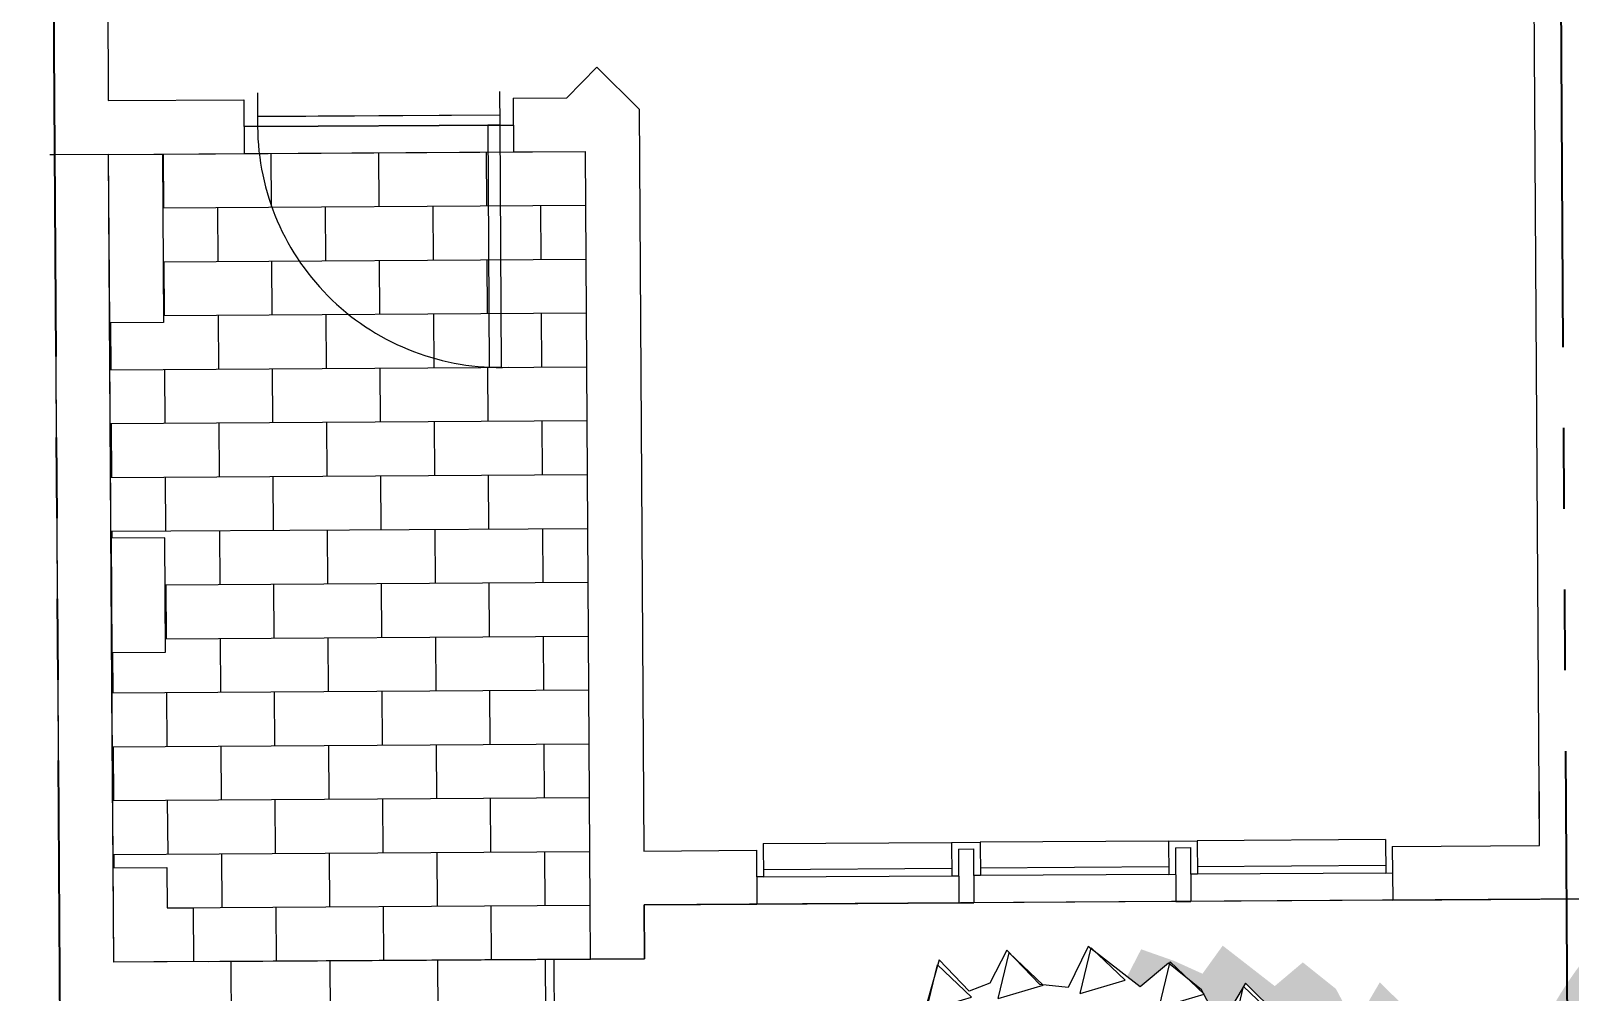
# Model space of a CAD drawing. Header units: feet. Extents: x 919634 to 928945, y 707022 to 708026.
# Drawn here: x 920465.62 to 920484.69, y 707115.88 to 707127.78 of the extents above; entities that cross this region are included whole.
import ezdxf

# ---------------------------------------------------------------- set-up
doc = ezdxf.new("R2010")
doc.units = ezdxf.units.FT
doc.header["$LTSCALE"] = 20
doc.header["$MEASUREMENT"] = 0
doc.linetypes.add('Site Plan$0$HIDDEN2', pattern=[0.1875, 0.125, -0.0625])
doc.linetypes.add('Site Plan$0$PHANTOM2', pattern=[1.25, 0.625, -0.125, 0.125, -0.125, 0.125, -0.125])
for name, color, linetype in [('-u-site-xref', 7, 'Continuous'), ('Site Plan$0$-u-site-bldg_interior', 252, 'Continuous'), ('Site Plan$0$A-SILL', 4, 'Continuous'), ('Site Plan$0$SP-BLDG-ROOF ABOVE', 4, 'Site Plan$0$HIDDEN2'), ('Site Plan$0$SP-LOT PAVERS', 254, 'Continuous'), ('x-Villa5-LP Block$0$LK-TREE-013M', 253, 'Continuous'), ('x-Villa5-LP Block$0$LK-TREE-025M', 253, 'Continuous'), ('x-Villa5-LP Block$0$LK-TREE-050M', 253, 'Continuous'), ('x-Villa5-LP Block$0$LK-TREE-TRNK', 253, 'Continuous'), ('x-Villa5-LP Block$0$LP-TREE', 253, 'Continuous')]:
    doc.layers.add(name, color=color, linetype=linetype)
for name, color, linetype, lineweight in [('Site Plan$0$SP-LOT LINES', 252, 'Site Plan$0$PHANTOM2', 40), ('Site Plan$0$SP-SIDEWALK', 2, 'Continuous', 25), ('SP-BUILDING-FOOTPRINT', 1, 'Continuous', 25)]:
    doc.layers.add(name, color=color, linetype=linetype, lineweight=lineweight)
for name, color, linetype, plot in [('x-Villa5-LP Block$0$LK-TREE-SHAD', 253, 'Continuous', False), ('x-Villa5-LP Block$0$LK-TREE-SHAD-SM30', 253, 'Continuous', False), ('x-Villa5-LP Block$0$LK-TREE-SHAD-SM40', 253, 'Continuous', False), ('x-Villa5-LP Block$0$LK-TREE-SHAD-SM50', 253, 'Continuous', False)]:
    doc.layers.add(name, color=color, linetype=linetype, plot=plot)
doc.layers.get('-u-site-xref').off()

# ---------------------------------------------------------------- blocks, each defined once
blk = doc.blocks.new('Site Plan$0$DR1H902')
for p, q in [((-0.5, 0), (-0.5, 1)), ((-0.5, 1.000000000000057), (-0.4500000000000455, 1.000000000000057)), ((-0.4500000000000455, 0), (-0.4500000000000455, 1)), ((-0.5, -5.684341886080801e-14), (-0.4500000000000455, -5.684341886080801e-14))]:
    blk.add_line(p, q)
blk.add_arc((-0.5, 0), 1, 0, 91.70698490235472)
blk = doc.blocks.new('Site Plan$0$A$C4e4189c5')
at = {"layer": 'Site Plan$0$-u-site-bldg_interior'}
for p, q in [((-2.00000000005457, 5.5), (-38.00000000005457, 5.5)), ((-38.00000000004002, 4), (-40.00000000004002, 4)), ((-2.000000000040018, 4), (-38.00000000004002, 4)), ((-2.000000000040018, 4), (-4.001776687800884e-11, 4))]:
    blk.add_line(p, q, dxfattribs=at)
at = {"layer": 'Site Plan$0$-u-site-bldg_interior', "xscale": 35.99999999999999, "yscale": 35.99999999999999, "zscale": 95.99999999999997, "rotation": 179.9999999999935}
blk.add_blockref('Site Plan$0$DR1H902', (-20.00000000004002, 4), dxfattribs=at)
blk = doc.blocks.new('Site Plan')
at = {"layer": 'Site Plan$0$SP-LOT PAVERS'}
h = blk.add_hatch(dxfattribs=at)
h.set_pattern_fill('AR-B816', color=256, scale=0.08333333333333331, angle=0.3591501261498651)
h.set_pattern_definition([(0.3591501261498002, (920468.025052547, 707111.589559489), (-0.004178874107166311, 0.6666535692964085), []), (90.35915012614986, (920468.025052547, 707111.589559489), (-0.6708324434035743, 0.6624746951892417), [0.6666666666666665, -0.6666666666666665])])
edge = h.paths.add_edge_path()
edge.add_line((920468.0978609879, 707116.2567874262), (920467.6382127202, 707116.2547401892))
edge.add_line((920467.6382127205, 707116.2547401893), (920467.6340389769, 707116.9205752456))
edge.add_line((920467.6340389764, 707116.9205752456), (920467.3104627895, 707116.9185469296))
edge.add_line((920467.3104627895, 707116.9185469297), (920467.3073288415, 707117.4185040483))
edge.add_line((920467.3073288415, 707117.4185040483), (920466.641147448, 707117.414328134))
edge.add_line((920466.6411474479, 707117.414328134), (920466.6244319514, 707120.0809424112))
edge.add_line((920466.6244319516, 707120.0809424113), (920467.2906133449, 707120.0851183255))
edge.add_line((920467.2906133449, 707120.0851183254), (920467.2817331784, 707121.5017571598))
edge.add_line((920467.2817331782, 707121.5017571598), (920466.616111981, 707121.497584757))
edge.add_line((920466.6161119812, 707121.497584757), (920466.5994108778, 707124.1641991246))
edge.add_line((920466.5994108776, 707124.1641991246), (920467.2650176081, 707124.1683712653))
edge.add_line((920467.2650176083, 707124.1683712653), (920467.2529822581, 707126.2524957869))
edge.add_line((920472.4921005574, 707126.2853317668), (920472.4921005574, 707126.285331767))
edge.add_line((920467.2529822582, 707126.2524957869), (920472.4921005574, 707126.285331767))
edge.add_line((920472.4921005577, 707126.285331767), (920472.4921005574, 707126.285331767))
edge.add_line((920472.5547834603, 707116.2855593896), (920472.5547834603, 707116.2855593899))
edge.add_line((920472.4921005575, 707126.2853317673), (920472.5547834605, 707116.2855593899))
edge.add_line((920472.554784763, 707116.2847389571), (920472.5547847633, 707116.2847389571))
edge.add_line((920472.5547834602, 707116.28555939), (920472.5547847633, 707116.2847389571))
edge.add_line((920472.5547847633, 707116.2847389572), (920472.0964639408, 707116.2818660031))
edge.add_line((920472.0964639409, 707116.281866003), (920472.156012696, 707106.7820846782))
edge.add_line((920472.1560126961, 707106.7820846784), (920468.1550812713, 707106.7830160105))
edge.add_line((920468.1550812713, 707106.7830160105), (920468.0978609881, 707116.2567874265))
at = {"layer": 'Site Plan$0$-u-site-bldg_interior'}
for p, q in [((920465.9823561971, 707116.2443605612, 0.01051764219661232), (920465.7096846582, 707159.7435064361, 0.01051764219661232)), ((920466.3805150574, 707159.0810317282, 0.01051764219661232), (920466.5821460066, 707126.9149653694, 0.01051764219661232)), ((920484.3069695444, 707117.6925865976, 0.01051764219661232), (920484.0468346374, 707159.1917702683, 0.01051764219661232)), ((920472.2607036069, 707126.950561035, 0.01051764219661232), (920472.6324215458, 707127.3269685495, 0.01051764219661232)), ((920473.1554849889, 707126.810421834, 0.01051764219661232), (920472.6324215458, 707127.3269685495, 0.01051764219661232)), ((920466.5821460069, 707126.9149653655, 0.01051764219661232), (920468.2616822469, 707126.9254934317, 0.01051764219661232)), ((920468.2616822469, 707126.9254934317, 0.01051764219661232), (920468.265861121, 707126.2588398628, 0.01051764219661232)), ((920468.42782328, 707127.0098698467, 0.01051764219661232), (920468.4304350761, 707126.593211366, 0.01051764219661232)), ((920471.4277643417, 707127.0286747803, 0.01051764219661232), (920471.4303761382, 707126.6120162995, 0.01051764219661232)), ((920471.5949500932, 707126.9463878025, 0.01051764219661232), (920472.2607036069, 707126.950561035, 0.01051764219661232)), ((920471.5949500932, 707126.9463878025, 0.01051764219661232), (920471.5991289672, 707126.2797342332, 0.01051764219661232)), ((920468.4296515372, 707126.7182089102, 0.01051764219661232), (920471.4295925992, 707126.7370138438, 0.01051764219661232)), ((920473.1554849889, 707126.810421834, 0.01051764219661232), (920473.2130754548, 707117.6230453997, 0.01051764219661232)), ((920468.4304350761, 707126.593211366, 0.01051764219661232), (920468.263771684, 707126.5921666471, 0.01051764219661232)), ((920468.4304350761, 707126.593211366, 0.01051764219661232), (920471.4303761382, 707126.6120162995, 0.01051764219661232)), ((920471.4303761382, 707126.6120162995, 0.01051764219661232), (920471.59703953, 707126.6130610176, 0.01051764219661232)), ((920471.5991289672, 707126.2797342332, 0.01051764219661232), (920472.4920967171, 707126.285331743, 0.01051764219661232)), ((920472.5506007598, 707116.9522129352, 0.01051764219661232), (920472.4920967171, 707126.285331743, 0.01051764219661232)), ((920466.5863467215, 707126.2483170258, 0.01051764219661232), (920468.265861121, 707126.2588398628, 0.01051764219661232)), ((920466.6317698498, 707118.9984853959, 0.01051764219661232), (920466.586346753, 707126.2483119372, 0.01051764219661232)), ((920468.265861121, 707126.2588398628, 0.01051764219661232), (920471.5991289672, 707126.2797342332, 0.01051764219661232)), ((920466.644828831, 707116.915192992, 0.01051764219661232), (920466.6317698498, 707118.9984853959, 0.01051764219661232)), ((920484.3027961673, 707118.358363255, 0.01051764219661232), (920484.3048861783, 707118.0250485289, 0.01051764219661232)), ((920474.6923398197, 707117.715653021, 0.01051764219661232), (920477.0256273119, 707117.7302790802, 0.01051764219661232)), ((920474.6923398197, 707117.715653021, 0.01051764219661232), (920474.6949292724, 707117.3025590035, 0.01051764219661232)), ((920477.0256273119, 707117.7302790802, 0.01051764219661232), (920477.3797870207, 707117.7324991069, 0.01051764219661232)), ((920477.0256273119, 707117.7302790802, 0.01051764219661232), (920477.0282167646, 707117.3171850629, 0.01051764219661232)), ((920479.7130745134, 707117.7471251662, 0.01051764219661232), (920477.3797870207, 707117.7324991069, 0.01051764219661232)), ((920477.3797870207, 707117.7324991069, 0.01051764219661232), (920477.3823764737, 707117.3194050898, 0.01051764219661232)), ((920479.7130745134, 707117.7471251662, 0.01051764219661232), (920480.0672342222, 707117.7493451932, 0.01051764219661232)), ((920479.7130745134, 707117.7471251662, 0.01051764219661232), (920479.715663966, 707117.3340311492, 0.01051764219661232)), ((920482.4005217144, 707117.7639712525, 0.01051764219661232), (920480.0672342222, 707117.7493451932, 0.01051764219661232)), ((920480.0672342222, 707117.7493451932, 0.01051764219661232), (920480.0698236749, 707117.336251176, 0.01051764219661232)), ((920482.4005217144, 707117.7639712525, 0.01051764219661232), (920482.4031111673, 707117.3508772353, 0.01051764219661232)), ((920473.2130754548, 707117.6230453997, 0.01051764219661232), (920474.6095304826, 707117.6317989653, 0.01051764219661232)), ((920474.6095304826, 707117.6317989653, 0.01051764219661232), (920474.6137093569, 707116.9651453958, 0.01051764219661232)), ((920477.1094813675, 707117.6474697138, 0.01051764219661232), (920477.2969776841, 707117.6486450222, 0.01051764219661232)), ((920477.1094813675, 707117.6474697138, 0.01051764219661232), (920477.1136602418, 707116.9808161738, 0.01051764219661232)), ((920477.2969776841, 707117.6486450222, 0.01051764219661232), (920477.3011565576, 707116.9819914821, 0.01051764219661232)), ((920479.7969285689, 707117.6643158005, 0.01051764219661232), (920479.984424885, 707117.6654911084, 0.01051764219661232)), ((920479.7969285686, 707117.6643158294, 0.01051764219661232), (920479.8011074426, 707116.9976622604, 0.01051764219661232)), ((920479.984424885, 707117.6654911084, 0.01051764219661232), (920479.9886037591, 707116.9988375683, 0.01051764219661232)), ((920482.4843757699, 707117.6811619157, 0.01051764219661232), (920484.3069695444, 707117.6925865976, 0.01051764219661232)), ((920482.4843757699, 707117.6811619157, 0.01051764219661232), (920482.4885546442, 707117.0145083463, 0.01051764219661232)), ((920474.6943489606, 707117.3951358353, 0.01051764219661232), (920477.027636453, 707117.4097618946, 0.01051764219661232)), ((920479.7150836539, 707117.4266079809, 0.01051764219661232), (920477.3817961618, 707117.4119819215, 0.01051764219661232)), ((920479.715663966, 707117.3340311492, 0.01051764219661232), (920477.3823764737, 707117.3194050898, 0.01051764219661232)), ((920479.715663966, 707117.3340311492, 0.01051764219661232), (920479.7989956621, 707117.3345535083, 0.01051764219661232)), ((920480.0698236749, 707117.336251176, 0.01051764219661232), (920479.9864919784, 707117.3357288168, 0.01051764219661232)), ((920482.4025308555, 707117.4434540671, 0.01051764219661232), (920480.0692433629, 707117.4288280078, 0.01051764219661232)), ((920482.4031111673, 707117.3508772353, 0.01051764219661232), (920480.0698236749, 707117.336251176, 0.01051764219661232)), ((920482.4031111673, 707117.3508772353, 0.01051764219661232), (920482.4864428632, 707117.3513995946, 0.01051764219661232)), ((920474.6949292724, 707117.3025590035, 0.01051764219661232), (920474.6115975758, 707117.3020366443, 0.01051764219661232)), ((920474.6949292724, 707117.3025590035, 0.01051764219661232), (920477.0282167646, 707117.3171850629, 0.01051764219661232)), ((920477.0282167646, 707117.3171850629, 0.01051764219661232), (920477.111548461, 707117.3177074222, 0.01051764219661232)), ((920477.3823764737, 707117.3194050898, 0.01051764219661232), (920477.299044777, 707117.318882731, 0.01051764219661232)), ((920472.5547796206, 707116.2855593659, 0.01051764219661232), (920472.5506007464, 707116.9522129351, 0.01051764219661232)), ((920473.2172543186, 707116.9563918092, 0.01051764219661232), (920474.6137093569, 707116.9651453958, 0.01051764219661232)), ((920473.2214331927, 707116.2897382398, 0.01051764219661232), (920473.2172543186, 707116.9563918094, 0.01051764219661232)), ((920474.6137093569, 707116.9651453958, 0.01051764219661232), (920477.1136602418, 707116.9808161738, 0.01051764219661232)), ((920477.1136602418, 707116.9808161738, 0.01051764219661232), (920477.3011565576, 707116.9819914821, 0.01051764219661232)), ((920479.8011074426, 707116.9976622604, 0.01051764219661232), (920477.3011565576, 707116.9819914821, 0.01051764219661232)), ((920479.8011074426, 707116.9976622604, 0.01051764219661232), (920479.9886037591, 707116.9988375683, 0.01051764219661232)), ((920482.4885546442, 707117.0145083463, 0.01051764219661232), (920479.9886037591, 707116.9988375683, 0.01051764219661232)), ((920482.4885546442, 707117.0145083463, 0.01051764219661232), (920484.3111484175, 707117.0259331559, 0.01051764219661232)), ((920484.3111484175, 707117.0259331559, 0.01051764219661232), (920484.977801987, 707117.0301120298, 0.01051764219661232)), ((920472.5547796206, 707116.2855593659, 0.01051764219661232), (920473.2214331927, 707116.2897382398, 0.01051764219661232))]:
    blk.add_line(p, q, dxfattribs=at)
for points, elevation in [([(920467.2660464143, 707124.1683778856), (920466.5994108777, 707124.1641991246), (920466.5863467215, 707126.2483170258), (920467.2529822581, 707126.2524957869)], 0.01051827770692254), ([(920466.6249904184, 707120.0809459119), (920467.2916420181, 707120.0851247737), (920467.2827619107, 707121.5017636083), (920466.616110311, 707121.4975847466)], 0.01051764219661232)]:
    blk.add_lwpolyline(points, close=True, dxfattribs=dict(at, elevation=elevation))
at = {"layer": 'Site Plan$0$-u-site-bldg_interior', "elevation": 0.01051764219661232}
blk.add_lwpolyline([(920466.6417000135, 707117.4143315977), (920467.3083575146, 707117.4185104965), (920467.311491475, 707116.918551482), (920467.6340389887, 707116.9205733498), (920467.6382178628, 707116.2539197805), (920466.6490187492, 707116.247719051), (920466.6417000135, 707117.4143315977)], dxfattribs=at)
at = {"layer": 'Site Plan$0$A-SILL'}
blk.add_line((920472.5547796206, 707116.2855593659, 0.01051764219661232), (920467.3156612746, 707116.2527182966, 0.01051764219661232), dxfattribs=at)
at = {"layer": 'Site Plan$0$SP-BLDG-ROOF ABOVE'}
for p, q in [((920465.9196969146, 707126.244164551, 0.01051764219661232), (920465.859837084, 707126.2437893286, 0.01051764219661232)), ((920465.9886385071, 707115.242668944, 0.01051808853962584), (920465.9196889951, 707126.2444337306, 0.01051764219661232))]:
    blk.add_line(p, q, dxfattribs=at)
at = {"layer": 'Site Plan$0$SP-LOT LINES', "ltscale": 0.4}
for p, q in [((920484.8523737204, 707083.862015162, 0.01051827770671735), (920484.288225716, 707173.8602470171, 0.01051827770671735)), ((920466.1860730145, 707083.7450066822, 0.01051827770671735), (920465.6219250098, 707173.7432385373, 0.01051827770671735))]:
    blk.add_line(p, q, dxfattribs=at)
at = {"layer": 'Site Plan$0$SP-SIDEWALK'}
for p, q in [((920468.0978531897, 707116.2580785486, 0.01051827770694742), (920468.1550812714, 707106.7830160105, 0.01051827770694742)), ((920472.0977802316, 707116.2822375612, 0.01051827770694742), (920472.1550083135, 707106.8071750228, 0.01051827770694742))]:
    blk.add_line(p, q, dxfattribs=at)
at = {"layer": 'Site Plan$0$-u-site-bldg_interior', "xscale": 0.08333333333333334, "yscale": 0.08333333333333334, "zscale": 0.08333333333333334, "rotation": 0.3591501261498651}
blk.add_blockref('Site Plan$0$A$C4e4189c5', (920471.5991184294, 707126.2789137262, 0.01051827770694742), dxfattribs=at)
blk = doc.blocks.new('x-Villa5-LP Block$0$TREE-EVGR-001')
at = {"layer": 'x-Villa5-LP Block$0$LK-TREE-SHAD'}
blk.add_hatch(color=256, dxfattribs=at).paths.add_polyline_path([(0.1089706438699523, -0.4757895270687129), (0.1079324849648344, -0.5039278319806328), (0.1722425849569049, -0.4844509835266706), (0.1683450062939187, -0.4621619195394686), (0.2404502679496829, -0.4621619195394686), (0.2326551019482395, -0.5000324628521611), (0.2813748786129224, -0.4727648733296661), (0.29696520194031, -0.4532880220641289), (0.3476337679364576, -0.4513403360940913), (0.396264019304823, -0.4358758569983934), (0.3768656295975177, -0.4143343223446152), (0.4450733125903241, -0.3636945124281112), (0.4489708955910316, -0.3987528430191389), (0.5054858295816587, -0.3656421955865525), (0.4898955019165214, -0.3461653471325974), (0.5191273679153312, -0.3111070165415697), (0.5672549638759108, -0.2934702439136743), (0.5386152742434547, -0.2546241515265422), (0.5620007679100354, -0.2351473002610049), (0.624362074232863, -0.2117750798669817), (0.6068229572362327, -0.1884028594729728), (0.6165669125691693, -0.1513968457234967), (0.6613891018953666, -0.1358153635864312), (0.6399524018980287, -0.1143908291624314), (0.6360548188972928, -0.06569870240437581), (0.6652866848961025, -0.0540125922073571), (0.6419011912295218, -0.02869268865489971), (0.6321572402343065, 0.008313327906165568), (0.6652866848961025, 0.01805175213314669), (0.6399524018980287, 0.05311008272417439), (0.6321572402343065, 0.07453461714816001), (0.6594403125638735, 0.08037767224666226), (0.624362074232863, 0.1290697990047249), (0.6341060295657996, 0.1427035923601849), (0.6438499848987362, 0.1543897025571965), (0.600976584904032, 0.2089248844137614), (0.6126693295684618, 0.2186633086407426), (0.5600519742407926, 0.2790415455958168), (0.5717447189052223, 0.2907276557928284), (0.5308201125797325, 0.329681355512335), (0.5210761572468243, 0.2965707108913307), (0.4879467125850283, 0.3335767246408068), (0.5093834125823946, 0.3472105208078489), (0.4734964548200651, 0.3870622876876126), (0.4236366125929578, 0.3588966310048534), (0.4002511232641268, 0.3959026447543295), (0.4294829849251585, 0.4114841268913949), (0.3885583742619474, 0.4523855097693499), (0.3573777232693942, 0.3997980166943904), (0.3339922296028135, 0.4445947715123992), (0.2930676232773237, 0.4777054161333965), (0.2579893849463133, 0.448490140640871), (0.1936792849542428, 0.4991299505573892), (0.1683450062939187, 0.4644221308886216), (0.1332667679629083, 0.4805573219530999), (0.09234215729966877, 0.4952345814289103), (0.07460491585158024, 0.4613917906249796), (0.0909893849463117, 0.448490140640871), (0.1260676232773221, 0.4777054161333965), (0.1669922296028119, 0.4445947715123992), (0.1903777232693926, 0.3997980166943904), (0.2215583742619458, 0.4523855097693499), (0.2624829849251853, 0.4114841268913949), (0.2332511232641252, 0.3959026447543295), (0.2566366125929562, 0.3588966310048534), (0.3064964548200635, 0.3870622876876126), (0.342383412582393, 0.3472105208078489), (0.3209467125850267, 0.3335767246408068), (0.3540761572468227, 0.2965707108913307), (0.3638201125797593, 0.329681355512335), (0.4047447189052207, 0.2907276557928284), (0.3930519742408194, 0.2790415455958168), (0.4456693295684602, 0.2186633086407426), (0.4339765849040305, 0.2089248844137614), (0.4768499848987346, 0.1543897025571965), (0.4671060295657981, 0.1427035923601849), (0.4573620742328615, 0.1290697990047249), (0.4924403125638719, 0.08037767224666226), (0.4651572402343049, 0.07453461714816001), (0.4729524018980271, 0.05311008272417439), (0.498286684896101, 0.01805175213314669), (0.4651572402343049, 0.008313327906165568), (0.4749011912295202, -0.02869268865489971), (0.498286684896101, -0.0540125922073571), (0.4690548188972912, -0.06569870240437581), (0.4729524018980271, -0.1143908291624314), (0.494389101895365, -0.1358153635864312), (0.4495669125691677, -0.1513968457234967), (0.4398229572362311, -0.1884028594729728), (0.4573620742328615, -0.2117750798669817), (0.3950007679100338, -0.2351473002610049), (0.3716152742434531, -0.2546241515265422), (0.4002549638759092, -0.2934702439136743), (0.3521273679153296, -0.3111070165415697), (0.3228955019165198, -0.3461653471325974), (0.3384858295816571, -0.3656421955865525), (0.2819708955910301, -0.3987528430191389), (0.2780733125903225, -0.3636945124281112), (0.2098656295975161, -0.4143343223446152), (0.2292640193048214, -0.4358758569983934), (0.1806337679364844, -0.4513403360940913), (0.1299652019403084, -0.4532880220641289), (0.1143748786128924, -0.4727648733296661)])
at = {"layer": 'x-Villa5-LP Block$0$LK-TREE-013M'}
for p, q in [((0.01608767338453276, 0.4409001615718182), (0.03011885881846865, 0.4975208610826485)), ((0.07213823025793431, 0.4570591482962385), (0.03011885881846865, 0.4975208610826485)), ((-0.08579755074086393, 0.4354452148689205), (-0.07176636530692804, 0.4920659143797508)), ((-0.02974699386746238, 0.4516042015933337), (-0.07176636530692804, 0.4920659143797508)), ((0.1143341395054449, 0.4227169976003609), (0.1283653249393808, 0.4793376971111911)), ((0.1703846963788465, 0.4388759843247811), (0.1283653249393808, 0.4793376971111911)), ((-0.1749471218505789, 0.4208986820327283), (-0.160915936416643, 0.4775193815435586)), ((-0.1188965649771774, 0.4370576687571415), (-0.160915936416643, 0.4775193815435586)), ((-0.08579755074086393, 0.4354452148689205), (-0.02974699386746238, 0.4516042015933337)), ((0.01608767338453276, 0.4409001615718182), (0.07213823025793431, 0.4570591482962385)), ((0.205303089617388, 0.3918056246554613), (0.2193342750513523, 0.4484263241662916)), ((0.2613536464907895, 0.4079646113798816), (0.2193342750513523, 0.4484263241662916)), ((-0.1749471218505789, 0.4208986820327283), (-0.1188965649771774, 0.4370576687571415)), ((0.1143341395054449, 0.4227169976003609), (0.1703846963788465, 0.4388759843247811)), ((-0.2768323459759756, 0.3608942434154443), (-0.2628011605420113, 0.4175149429262746)), ((-0.2207817891025741, 0.3770532301398575), (-0.2628011605420113, 0.4175149429262746)), ((-0.007564253644574137, 0.3481660261468846), (0.006466931789361752, 0.4047867256577149)), ((0.04848630322882741, 0.3643250128713049), (0.006466931789361752, 0.4047867256577149)), ((0.1034178654920197, 0.3481660261468846), (0.1174490509259556, 0.4047867256577149)), ((0.1594684223653928, 0.3643250128713049), (0.1174490509259556, 0.4047867256577149)), ((0.205303089617388, 0.3918056246554613), (0.2613536464907895, 0.4079646113798816)), ((-0.207695943890883, 0.3354378171734425), (-0.1936647584569471, 0.3920585166842798)), ((-0.1516453870174814, 0.3515968038978627), (-0.1936647584569471, 0.3920585166842798)), ((0.1701956033239185, 0.3271660389251565), (0.1842267887578544, 0.3837867384359868)), ((0.22624616019732, 0.3433250256495768), (0.1842267887578544, 0.3837867384359868)), ((0.2871751447181623, 0.3336195016058099), (0.3012063301520982, 0.3902402011166473)), ((0.3432257015915638, 0.3497784883302302), (0.3012063301520982, 0.3902402011166473)), ((-0.2768323459759756, 0.3608942434154443), (-0.2207817891025741, 0.3770532301398575)), ((-0.007564253644574137, 0.3481660261468846), (0.04848630322882741, 0.3643250128713049)), ((0.1034178654920197, 0.3481660261468846), (0.1594684223653928, 0.3643250128713049)), ((-0.3659819170856906, 0.2990714892305277), (-0.3519507316517547, 0.355692188741358)), ((-0.3099313602122891, 0.3152304759549409), (-0.3519507316517547, 0.355692188741358)), ((-0.207695943890883, 0.3354378171734425), (-0.1516453870174814, 0.3515968038978627)), ((0.2289550166464949, 0.2881615875296006), (0.2429862020804592, 0.3447822870404309)), ((0.2850055735198964, 0.3043205742540209), (0.2429862020804592, 0.3447822870404309)), ((0.2871751447181623, 0.3336195016058099), (0.3432257015915638, 0.3497784883302302)), ((0.07794655946065632, 0.2808883252590633), (0.0919777448945922, 0.3375090247699006)), ((0.1339971163340579, 0.2970473119834764), (0.0919777448945922, 0.3375090247699006)), ((0.1701956033239185, 0.3271660389251565), (0.22624616019732, 0.3433250256495768)), ((0.3490340307942859, 0.2699784235581433), (0.3630652162282217, 0.3265991230689735)), ((0.4050845876676874, 0.2861374102825565), (0.3630652162282217, 0.3265991230689735)), ((-0.3659819170856906, 0.2990714892305277), (-0.3099313602122891, 0.3152304759549409)), ((0.2823669751465161, 0.262489606945266), (0.2963981605804804, 0.3191103064560963)), ((0.3384175320199176, 0.2786485936696792), (0.2963981605804804, 0.3191103064560963)), ((-0.3647756345556559, 0.2323072228889984), (-0.35074444912172, 0.2889279223998358)), ((-0.3087250776822543, 0.2484662096134116), (-0.35074444912172, 0.2889279223998358)), ((0.07794655946065632, 0.2808883252590633), (0.1339971163340579, 0.2970473119834764)), ((0.2289550166464949, 0.2881615875296006), (0.2850055735198964, 0.3043205742540209)), ((0.179831783586053, 0.2263388333446841), (0.1938629690199889, 0.2829595328555143)), ((0.2358823404594546, 0.2424978200691044), (0.1938629690199889, 0.2829595328555143)), ((0.2823669751465161, 0.262489606945266), (0.3384175320199176, 0.2786485936696792)), ((0.3490340307942859, 0.2699784235581433), (0.4050845876676874, 0.2861374102825565)), ((-0.4351183191707548, 0.1972457676722996), (-0.4210871337368189, 0.2538664671831299)), ((-0.3790677622973817, 0.2134047543967128), (-0.4210871337368189, 0.2538664671831299)), ((0.2871751447181623, 0.1990640832399322), (0.3012063301520982, 0.2556847827507625)), ((0.3432257015915638, 0.2152230699643525), (0.3012063301520982, 0.2556847827507625)), ((0.3908797478457871, 0.2027007226703148), (0.4049109332797229, 0.2593214221811593)), ((0.4469303047191886, 0.2188597093947351), (0.4049109332797229, 0.2593214221811593)), ((-0.3647756345556559, 0.2323072228889984), (-0.3087250776822543, 0.2484662096134116)), ((0.179831783586053, 0.2263388333446841), (0.2358823404594546, 0.2424978200691044)), ((-0.4351183191707548, 0.1972457676722996), (-0.3790677622973817, 0.2134047543967128)), ((0.1361666875323237, 0.1645160791597675), (0.1501978729662596, 0.2211367786705978)), ((0.1922172444057253, 0.1806750658841807), (0.1501978729662596, 0.2211367786705978)), ((0.2871751447181623, 0.1990640832399322), (0.3432257015915638, 0.2152230699643525)), ((0.3427669659111814, 0.1590072464141628), (0.3567981513451173, 0.2156279459250001)), ((0.3988175227845829, 0.175166233138583), (0.3567981513451173, 0.2156279459250001)), ((0.3908797478457871, 0.2027007226703148), (0.4469303047191886, 0.2188597093947351)), ((0.4236285698860911, 0.1354230134873831), (0.437659755320027, 0.1920437129982133)), ((0.4796791267594926, 0.1515820002117962), (0.437659755320027, 0.1920437129982133)), ((-0.4769470063782535, 0.133136656281394), (-0.4629158209443176, 0.1897573557922243)), ((-0.4208964495048519, 0.1492956430058143), (-0.4629158209443176, 0.1897573557922243)), ((0.1361666875323237, 0.1645160791597675), (0.1922172444057253, 0.1806750658841807)), ((0.2289550166464949, 0.1336046979197505), (0.2429862020804592, 0.1902253974305808)), ((0.2850055735198964, 0.1497636846441637), (0.2429862020804592, 0.1902253974305808)), ((0.3427669659111814, 0.1590072464141628), (0.3988175227845829, 0.175166233138583)), ((-0.3896338441147975, 0.1081482716777487), (-0.3756026586808616, 0.1647689711885789)), ((-0.333583287241396, 0.1243072584021689), (-0.3756026586808616, 0.1647689711885789)), ((0.3290208617696635, 0.1008750011120867), (0.3430520472035994, 0.1574957006229312)), ((0.385071418643065, 0.117033987836507), (0.3430520472035994, 0.1574957006229312)), ((-0.4769470063782535, 0.133136656281394), (-0.4208964495048519, 0.1492956430058143)), ((0.2289550166464949, 0.1336046979197505), (0.2850055735198964, 0.1497636846441637)), ((0.4236285698860911, 0.1354230134873831), (0.4796791267594926, 0.1515820002117962)), ((-0.4969772052469068, 0.05905372646627427), (-0.4829460198129709, 0.1156744259771045)), ((-0.4409266483735053, 0.07521271319068745), (-0.4829460198129709, 0.1156744259771045)), ((-0.3896338441147975, 0.1081482716777487), (-0.333583287241396, 0.1243072584021689)), ((0.1852899205927656, 0.06087204203390684), (0.1993211060267015, 0.1174927415447371)), ((0.2413404774661672, 0.07703102875832002), (0.1993211060267015, 0.1174927415447371)), ((0.3290208617696635, 0.1008750011120867), (0.385071418643065, 0.117033987836507)), ((0.4381836019040009, 0.06996362816719426), (0.4522147873379367, 0.1265843276780316)), ((0.4942341587774024, 0.08612261489160744), (0.4522147873379367, 0.1265843276780316)), ((0.2671619756935399, 0.03905224692717013), (0.2811931611274758, 0.0956729464380146)), ((0.3232125325669415, 0.05521123365159042), (0.2811931611274758, 0.0956729464380146)), ((0.1852899205927656, 0.06087204203390684), (0.2413404774661672, 0.07703102875832002)), ((0.4381836019040009, 0.06996362816719426), (0.4942341587774024, 0.08612261489160744)), ((-0.4969772052469068, 0.05905372646627427), (-0.4409266483735053, 0.07521271319068745)), ((-0.4596898562604395, 0.003783748969567569), (-0.4456586708265036, 0.06040444848039783)), ((-0.4036392993870379, 0.01994273569398075), (-0.4456586708265036, 0.06040444848039783)), ((0.3726859578233928, 0.0190507673880802), (0.3867171432573286, 0.07567146689891047)), ((0.4287365146967943, 0.03520975411250049), (0.3867171432573286, 0.07567146689891047)), ((0.4418223599084854, 0.0008676034166228419), (0.4558535453424213, 0.05748830292745311)), ((0.4978729167818869, 0.01702659014103602), (0.4558535453424213, 0.05748830292745311)), ((0.2671619756935399, 0.03905224692717013), (0.3232125325669415, 0.05521123365159042)), ((-0.4596898562604395, 0.003783748969567569), (-0.4036392993870379, 0.01994273569398075)), ((0.3726859578233928, 0.0190507673880802), (0.4287365146967943, 0.03520975411250049)), ((-0.4933384472424223, -0.05550020406539602), (-0.4793072618084864, 0.001120495445434244)), ((-0.4372878903690207, -0.03934121734097573), (-0.4793072618084864, 0.001120495445434244)), ((0.3053689347405566, -0.05550020406539602), (0.3194001201744925, 0.001120495445434244)), ((0.3614194916139581, -0.03934121734097573), (0.3194001201744925, 0.001120495445434244)), ((0.4418223599084854, 0.0008676034166228419), (0.4978729167818869, 0.01702659014103602)), ((0.236232532655464, -0.06095515076829372), (0.2502637180893998, -0.004334451257463456)), ((0.2922830895288655, -0.04479616404388054), (0.2502637180893998, -0.004334451257463456)), ((0.3817828528345899, -0.05731851963302859), (0.3958140382685258, -0.0006978201221983227)), ((0.4378334097079914, -0.0411595329086083), (0.3958140382685258, -0.0006978201221983227)), ((0.4454611179129699, -0.07186505246922081), (0.4594923033469058, -0.01524435295839055)), ((0.5015116747863715, -0.05570606574480053), (0.4594923033469058, -0.01524435295839055)), ((-0.4933384472424223, -0.05550020406539602), (-0.4372878903690207, -0.03934121734097573)), ((0.236232532655464, -0.06095515076829372), (0.2922830895288655, -0.04479616404388054)), ((0.3053689347405566, -0.05550020406539602), (0.3614194916139581, -0.03934121734097573)), ((0.3817828528345899, -0.05731851963302859), (0.4378334097079914, -0.0411595329086083)), ((0.4454611179129699, -0.07186505246922081), (0.5015116747863715, -0.05570606574480053)), ((-0.4898898862905128, -0.1255692016943044), (-0.4758587008565769, -0.06894850218347415)), ((-0.4338393294171112, -0.1094102149698841), (-0.4758587008565769, -0.06894850218347415)), ((-0.3932726021192536, -0.1391427616521668), (-0.3792414166853462, -0.0825220621413294)), ((-0.3372220452458805, -0.1229837749277465), (-0.3792414166853462, -0.0825220621413294)), ((0.2708007336979961, -0.1355061222217699), (0.2848319191319604, -0.07888542271093968)), ((0.3268512905713976, -0.1193471354973568), (0.2848319191319604, -0.07888542271093968)), ((0.3508534097965423, -0.1518709706255947), (0.3648845952304782, -0.09525027111476447)), ((0.4069039666699155, -0.1357119839011816), (0.3648845952304782, -0.09525027111476447)), ((0.4327254648972882, -0.1500526550579622), (0.4467566503312241, -0.0934319555471319)), ((0.4887760217706898, -0.133893668333549), (0.4467566503312241, -0.0934319555471319)), ((-0.4898898862905128, -0.1255692016943044), (-0.4338393294171112, -0.1094102149698841)), ((-0.3932726021192536, -0.1391427616521668), (-0.3372220452458805, -0.1229837749277465)), ((0.1816511625882811, -0.1736907657323314), (0.1956823480222454, -0.1170700662214941)), ((0.2377017194616826, -0.1575317790079112), (0.1956823480222454, -0.1170700662214941)), ((0.2708007336979961, -0.1355061222217699), (0.3268512905713976, -0.1193471354973568)), ((-0.4660477622088308, -0.206420462539981), (-0.4520165767748949, -0.1497997630291508)), ((-0.4099972053354293, -0.1902614758155607), (-0.4520165767748949, -0.1497997630291508)), ((0.3508534097965423, -0.1518709706255947), (0.4069039666699155, -0.1357119839011816)), ((0.4327254648972882, -0.1500526550579622), (0.4887760217706898, -0.133893668333549)), ((0.1816511625882811, -0.1736907657323314), (0.2377017194616826, -0.1575317790079112)), ((0.2471488066688892, -0.2118754092428787), (0.2611799921028251, -0.1552547097320485)), ((0.3031993635422907, -0.1957164225184655), (0.2611799921028251, -0.1552547097320485)), ((-0.4660477622088308, -0.206420462539981), (-0.4099972053354293, -0.1902614758155607)), ((0.3362983777786042, -0.2427867904829029), (0.3503295632125685, -0.1861660909720655)), ((0.3923489346520057, -0.2266278037584897), (0.3503295632125685, -0.1861660909720655)), ((0.3999766428569842, -0.2318768970771004), (0.4140078282909201, -0.1752561975662701)), ((0.4560271997303857, -0.2157179103526801), (0.4140078282909201, -0.1752561975662701)), ((-0.3423299900565837, -0.2646065855896325), (-0.3282988046226194, -0.2079858860788022)), ((-0.2862794331831822, -0.2484475988652122), (-0.3282988046226194, -0.2079858860788022)), ((0.2471488066688892, -0.2118754092428787), (0.3031993635422907, -0.1957164225184655)), ((0.04155897941589615, -0.2809714339934573), (0.05559016484980361, -0.224350734482627)), ((0.09760953628926927, -0.264812447269037), (0.05559016484980361, -0.224350734482627)), ((0.1416248245390364, -0.273698171722927), (0.1556560099729722, -0.2170774722120825)), ((0.1976753814124379, -0.2575391849985067), (0.1556560099729722, -0.2170774722120825)), ((0.2653425966912835, -0.2755164872905596), (0.2793737821252193, -0.2188957877797222)), ((0.321393153564685, -0.2593575005661393), (0.2793737821252193, -0.2188957877797222)), ((0.3362983777786042, -0.2427867904829029), (0.3923489346520057, -0.2266278037584897)), ((0.3999766428569842, -0.2318768970771004), (0.4560271997303857, -0.2157179103526801)), ((-0.4205632871528451, -0.2936996512620169), (-0.4065321017189092, -0.2370789517511867)), ((-0.364512730279472, -0.2775406645375966), (-0.4065321017189092, -0.2370789517511867)), ((-0.3423299900565837, -0.2646065855896325), (-0.2862794331831822, -0.2484475988652122)), ((0.04155897941589615, -0.2809714339934573), (0.09760953628926927, -0.264812447269037)), ((0.1416248245390364, -0.273698171722927), (0.1976753814124379, -0.2575391849985067)), ((0.2653425966912835, -0.2755164872905596), (0.321393153564685, -0.2593575005661393)), ((0.3453952727898013, -0.3064278685305766), (0.3594264582237372, -0.2498071690197463)), ((0.4014458296632029, -0.2902688818061563), (0.3594264582237372, -0.2498071690197463)), ((-0.4205632871528451, -0.2936996512620169), (-0.364512730279472, -0.2775406645375966)), ((-0.04031307568487819, -0.3427941881783738), (-0.0262818902509423, -0.2861734886675436)), ((0.01573748118852336, -0.3266352014539535), (-0.0262818902509423, -0.2861734886675436)), ((0.2034837106151599, -0.3409758726107412), (0.2175148960490958, -0.284355173099911)), ((0.2595342674885615, -0.324816885886321), (0.2175148960490958, -0.284355173099911)), ((0.3453952727898013, -0.3064278685305766), (0.4014458296632029, -0.2902688818061563)), ((-0.360523780078978, -0.3682506227154931), (-0.3464925946450137, -0.3116299232046629)), ((-0.3044732232055765, -0.3520916359910728), (-0.3464925946450137, -0.3116299232046629)), ((-0.2368060079267025, -0.3718872538507583), (-0.2227748224927666, -0.315266554339928)), ((-0.1807554510533009, -0.3557282671263451), (-0.2227748224927666, -0.315266554339928)), ((0.0797659384629128, -0.364613991580228), (0.09379712389684869, -0.3079932920693906)), ((0.1358164953362859, -0.3484550048558077), (0.09379712389684869, -0.3079932920693906)), ((0.2034837106151599, -0.3409758726107412), (0.2595342674885615, -0.324816885886321)), ((-0.04031307568487819, -0.3427941881783738), (0.01573748118852336, -0.3266352014539535)), ((0.2780782497069652, -0.3846154711193179), (0.292109435140901, -0.3279947716084877)), ((0.3341288065803667, -0.3684564843948976), (0.292109435140901, -0.3279947716084877)), ((-0.360523780078978, -0.3682506227154931), (-0.3044732232055765, -0.3520916359910728)), ((-0.2957471033798527, -0.4187691509456783), (-0.2817159179459168, -0.3621484514348481)), ((-0.2396965465064511, -0.4026101642212581), (-0.2817159179459168, -0.3621484514348481)), ((-0.2368060079267025, -0.3718872538507583), (-0.1807554510533009, -0.3557282671263451)), ((0.0797659384629128, -0.364613991580228), (0.1358164953362859, -0.3484550048558077)), ((-0.1221851307856525, -0.4209817990622398), (-0.1081539453516882, -0.3643610995514024)), ((-0.06613457391225097, -0.4048228123378266), (-0.1081539453516882, -0.3643610995514024)), ((-0.002106116637861533, -0.4264367457651446), (0.01192506879607436, -0.3698160462543072)), ((0.05394444023554001, -0.4102777590407243), (0.01192506879607436, -0.3698160462543072)), ((0.2780782497069652, -0.3846154711193179), (0.3341288065803667, -0.3684564843948976)), ((0.1780124045838249, -0.4518931720071393), (0.1920435900177608, -0.3952724724963019)), ((0.2340629614571981, -0.4357341852827261), (0.1920435900177608, -0.3952724724963019)), ((-0.2957471033798527, -0.4187691509456783), (-0.2396965465064511, -0.4026101642212581)), ((-0.207695943890883, -0.4609847581404267), (-0.1936647584569471, -0.4043640586295965)), ((-0.1516453870174814, -0.4448257714160135), (-0.1936647584569471, -0.4043640586295965)), ((-0.1221851307856525, -0.4209817990622398), (-0.06613457391225097, -0.4048228123378266)), ((-0.002106116637861533, -0.4264367457651446), (0.05394444023554001, -0.4102777590407243)), ((0.06703028544723111, -0.4918961310853263), (0.081061470881167, -0.435275431574496)), ((0.1230808423206327, -0.475737144360906), (0.081061470881167, -0.435275431574496)), ((0.1780124045838249, -0.4518931720071393), (0.2340629614571981, -0.4357341852827261)), ((-0.207695943890883, -0.4609847581404267), (-0.1516453870174814, -0.4448257714160135)), ((-0.05850686570727248, -0.4973510860833557), (-0.04447568027333659, -0.4407303865725112)), ((-0.002456308833870935, -0.4811920993589354), (-0.04447568027333659, -0.4407303865725112)), ((0.06703028544723111, -0.4918961310853263), (0.1230808423206327, -0.475737144360906)), ((-0.05850686570727248, -0.4973510860833557), (-0.002456308833870935, -0.4811920993589354))]:
    blk.add_line(p, q, dxfattribs=at)
at = {"layer": 'x-Villa5-LP Block$0$LK-TREE-050M'}
for points in [[(0.3014588019191535, 0.384216534557325), (0.2566366125929562, 0.3588966310048534), (0.2332511232641252, 0.3959026447543295), (0.2624829849251853, 0.4114841268913949), (0.2215583742619458, 0.4523855097693499), (0.1903777232693926, 0.3997980166943904), (0.1669922296028119, 0.4445947715123992), (0.1260676232773221, 0.4777054161333965), (0.0909893849463117, 0.448490140640871), (0.02667928495424121, 0.4991299505573892), (0.001345006293917095, 0.448490140640871), (-0.03373323203709333, 0.4523855097693499), (-0.0746578427003044, 0.4952345814289103), (-0.0960945426976707, 0.4543331957393804), (-0.1214288213580232, 0.4445947715123992), (-0.1584558490205268, 0.4835484712318987), (-0.1837901320186006, 0.3978503307243599), (-0.2208171596811042, 0.3764257963003672), (-0.2578441873435793, 0.4114841268913949), (-0.2987687936690691, 0.3686350552318345), (-0.359181310660432, 0.3530535759063511), (-0.3630788936611395, 0.2926753389512768), (-0.3552837319974458, 0.2693031185572607), (-0.3845155936585058, 0.220610994610773), (-0.4234914106525025, 0.247878584133268), (-0.4371329489861466, 0.1913957191182476), (-0.4644160213157136, 0.1913957191182476), (-0.4839039319815868, 0.1095929477391877), (-0.4916990936452805, 0.05700545185264616), (-0.4624672319842205, 0.05116239675413681), (-0.4702623936479426, 0.006365641936127986), (-0.4916990936452805, -0.001425099132404739), (-0.5092382106419393, -0.05985564730586646), (-0.487801510644573, -0.07933249857140368), (-0.4936478829767736, -0.116338515132469), (-0.4663648106472067, -0.1397107355264779), (-0.4663648106472067, -0.1669783250489729), (-0.4722111829794073, -0.2156704489954677), (-0.4351841596546535, -0.2098273938969584), (-0.4117986659880728, -0.2429380413295377), (-0.4254402043217169, -0.2935778512460558), (-0.3864643873277203, -0.2916301652760183), (-0.3455397766645092, -0.313054699700011), (-0.3669764766618755, -0.3695375675266064), (-0.3357958213315726, -0.3695375675266064), (-0.2909736320053753, -0.367589881556583), (-0.3007175873383119, -0.4201773774431246), (-0.2812296766724387, -0.422125060601573), (-0.2403050660092276, -0.4084912672461201), (-0.1954828766830303, -0.4240727465715963), (-0.2149707873488751, -0.4669218182311567), (-0.1545582660197908, -0.4493926529356429), (-0.0941457490284563, -0.4532880220641289), (-0.05711872136595275, -0.4513403360940913), (-0.05906751503516716, -0.5039278319806328), (0.005242584956903329, -0.4844509835266706), (0.001345006293917095, -0.4513403360940913), (0.07345026794968135, -0.4513403360940913), (0.06565510194823787, -0.5000324628521611), (0.1143748786128924, -0.4727648733296661), (0.1299652019403084, -0.4532880220641289), (0.1806337679364844, -0.4513403360940913), (0.2235071679311886, -0.4377065427386384)], [(0.39889834657302, -0.2916301652760183), (0.3716152742434531, -0.2546241515265422), (0.3950007679100338, -0.2351473002610049), (0.4573620742328615, -0.2117750798669817), (0.4398229572362311, -0.1884028594729728), (0.4495669125691677, -0.1513968457234967), (0.494389101895365, -0.1358153635864312), (0.4729524018980271, -0.1143908291624314), (0.4690548188972912, -0.06569870240437581), (0.498286684896101, -0.0540125922073571), (0.4749011912295202, -0.02869268865489971), (0.4651572402343049, 0.008313327906165568), (0.498286684896101, 0.01805175213314669), (0.4729524018980271, 0.05311008272417439), (0.4651572402343049, 0.07453461714816001), (0.4924403125638719, 0.08037767224666226), (0.4573620742328615, 0.1290697990047249), (0.4671060295657981, 0.1427035923601849), (0.4768499848987346, 0.1543897025571965), (0.4339765849040305, 0.2089248844137614), (0.4456693295684602, 0.2186633086407426), (0.3930519742408194, 0.2790415455958168), (0.4047447189052207, 0.2907276557928284), (0.3638201125797593, 0.329681355512335), (0.3540761572468227, 0.2965707108913307), (0.3209467125850267, 0.3335767246408068), (0.342383412582393, 0.3472105208078489), (0.3073051742513826, 0.3861642205273483)], [(0.2274047465941749, -0.4338111707985775), (0.2098656295975161, -0.4143343223446152), (0.2780733125903225, -0.3636945124281112), (0.2819708955910301, -0.3987528430191389), (0.3384858295816571, -0.3656421955865525), (0.3228955019165198, -0.3461653471325974), (0.3521273679153296, -0.3111070165415697), (0.410591095575171, -0.2896824793059949)]]:
    blk.add_lwpolyline(points, dxfattribs=at)
at = {"layer": 'x-Villa5-LP Block$0$LK-TREE-TRNK', "const_width": 0.03749999999999999}
blk.add_lwpolyline([(-0.007023873626593513, -0.01738469727311553, 1), (0.007023873626508248, 0.01738469727314396, 1)], format="xyb", close=True, dxfattribs=at)
blk = doc.blocks.new('x-Villa5-LP Block$0$TREE-SIMP-007')
at = {"layer": 'x-Villa5-LP Block$0$LK-TREE-SHAD'}
blk.add_hatch(color=256, dxfattribs=at).paths.add_polyline_path([(0.04464626990468901, 0.4933402276700676), (0.118561608062322, 0.5128946276079205), (0.2185647204215968, 0.5107219136258578), (0.3620474371299451, 0.4759585417142773), (0.4816163718603264, 0.41077721549496), (0.5968373469838184, 0.2934508262281241), (0.6685787094780835, 0.09573413876823622), (0.6707526934215764, -0.07591002234803312), (0.6294470564557457, -0.2193089379584805), (0.5555317182981128, -0.3344626184234016), (0.4359627835677315, -0.4300618937703149), (0.3011759860731615, -0.4952432199896393), (0.1533453014777422, -0.5126249059454295), (0.06203811661239911, -0.4995886427736238), (0.1533453014777422, -0.4561344252940742), (0.3098719052869399, -0.4213710533824937), (0.3490035583092777, -0.3474988815952074), (0.3903091869949833, -0.3388080360272383), (0.4185709368600214, -0.2627631554380301), (0.4968342429046686, -0.1519549029372413), (0.4816163718603264, -0.05418291360825833), (0.5142260813322537, 0.019689258179028), (0.4794423961969585, 0.1239793790939174), (0.4598765655457271, 0.3325596261038299), (0.3924831709385046, 0.3564594436455195), (0.1837810270061482, 0.4868220960841683)])
at = {"layer": 'x-Villa5-LP Block$0$LK-TREE-SHAD-SM30'}
h = blk.add_hatch(color=256, dxfattribs=at)
edge = h.paths.add_edge_path()
edge.add_arc((0.2278096112222272, 2.131628207280301e-14), 0.4999999999999998, 268.9557401733575, 451.0442598266425)
edge.add_arc((0.2095848480200289, 2.131628207280301e-14), 0.4999999999999998, -88.95574017335753, 88.95574017335753, ccw=False)
at = {"layer": 'x-Villa5-LP Block$0$LK-TREE-SHAD-SM40'}
h = blk.add_hatch(color=256, dxfattribs=at)
edge = h.paths.add_edge_path()
edge.add_arc((0.2095848480200289, 2.131628207280301e-14), 0.4999999999999998, 271.0442598266425, 448.9557401733575)
edge.add_arc((0.2095848480200289, 2.842170943040401e-14), 0.4999999999999953, 88.95574017335763, 91.3924069492444)
edge.add_arc((0.185285154257798, 2.131628207280301e-14), 0.4999999999999998, -88.60759305075572, 88.60759305075572, ccw=False)
edge.add_arc((0.2095848480200289, 2.131628207280301e-14), 0.499999999999998, 268.6075930507556, 271.0442598266424)
at = {"layer": 'x-Villa5-LP Block$0$LK-TREE-SHAD-SM50'}
h = blk.add_hatch(color=256, dxfattribs=at)
edge = h.paths.add_edge_path()
edge.add_arc((0.185285154257798, 2.131628207280301e-14), 0.4999999999999998, 271.3924069492443, 448.6075930507557)
edge.add_arc((0.185285154257798, 2.131628207280301e-14), 0.499999999999998, 88.60759305075557, 95.22189701548905)
edge.add_arc((0.1590897602023347, -0.001406959955225773), 0.4997050858628154, -86.06592945530508, 92.2147573101438, ccw=False)
edge.add_arc((0.1852851542577696, 4.263256414560601e-14), 0.5000000000000203, 270.9269308393521, 271.3924069492468)
at = {"layer": 'x-Villa5-LP Block$0$LK-TREE-025M'}
blk.add_lwpolyline([(-0.0995639653173157, 0.5008954739388543), (-0.3296293215514368, 0.3388508305590534), (-0.4764329265077549, 0.2162224539657984), (-0.5027261094850246, -0.114436205212634), (-0.408508870483189, -0.3465542038794212), (-0.1674880213418817, -0.4407152817027296), (0.04943073822045108, -0.4779417523040692), (0.2992159765043425, -0.4210071483094566), (0.481077158763668, -0.1626116406032168), (0.481077158763668, -0.00275679018125885), (0.4591661729492955, 0.3235222830814806), (0.1787055545252656, 0.4417710769863987), (-0.02287551496701212, 0.524983190020464)], close=True, dxfattribs=at)
at = {"layer": 'x-Villa5-LP Block$0$LK-TREE-050M'}
blk.add_lwpolyline([(-0.003155627734059863, 0.4987056809810113), (-0.3274382229700166, 0.4198731506352757), (-0.5136816023922108, 0.07607573693711345), (-0.43261095487901, -0.2523931292834689), (-0.3383937158772028, -0.3925398463121539), (0.0165642594988924, -0.5217376017789519), (0.3890510183432809, -0.3312256564018483), (0.5073703417409092, 0.02133092590035091), (0.3934332155061497, 0.3519895850787833), (0.1830877516881344, 0.4833771335034314)], close=True, dxfattribs=at)
at = {"layer": 'x-Villa5-LP Block$0$LK-TREE-TRNK', "const_width": 0.03749999999999999}
blk.add_lwpolyline([(-0.01874999999998295, 2.131628207280301e-14, 1), (0.01875000000001137, 2.131628207280301e-14, 1)], format="xyb", close=True, dxfattribs=at)
blk = doc.blocks.new('x-Villa5-LP Block', base_point=(60.56777102686465, 154.948772139498, 6.35512269888012e-07))
at = {"layer": 'x-Villa5-LP Block$0$LP-TREE', "xscale": 9.553646090099173, "yscale": 9.553646090099173, "zscale": 9.733612224634927, "rotation": 180.0002388827152}
blk.add_blockref('x-Villa5-LP Block$0$TREE-SIMP-007', (85.36810031594034, 161.4016554012198), dxfattribs=at)
at = {"layer": 'x-Villa5-LP Block$0$LP-TREE', "xscale": 9.969515389928135, "yscale": 9.969515389928135, "zscale": 9.553646090099173}
blk.add_blockref('x-Villa5-LP Block$0$TREE-EVGR-001', (73.03901396975456, 159.5912185837507, 6.355122698880118e-07), dxfattribs=at)

msp = doc.modelspace()

# ---------------------------------------------------------------- block references
at = {"layer": '-u-site-xref'}
msp.add_blockref('Site Plan', (0, 0), dxfattribs=at)

# ---------------------------------------------------------------- next in the draw order: linework, layer by layer
at = {"layer": 'SP-BUILDING-FOOTPRINT', "elevation": 0.01051764219661232}
msp.add_lwpolyline([(920547.4975040675, 707115.9219874761), (920542.3194183862, 707115.8895289508), (920542.2655977835, 707124.4727109763), (920535.43241632, 707124.4298776268), (920535.4783839356, 707117.0966882675), (920523.9785837042, 707117.0246025252), (920523.9577127062, 707120.3578686697), (920503.351533958, 707120.2287001895), (920503.3724283163, 707116.8954341938), (920491.812570664, 707116.822551711), (920491.7666004862, 707124.156147405), (920484.9334013136, 707124.1133278689), (920484.9778019844, 707117.0301120298), (920473.2172543186, 707116.9563918094), (920473.2214331927, 707116.2897382398), (920466.6490187492, 707116.247719051), (920466.5863306584, 707126.2483169251), (920465.9196877239, 707126.2446366122), (920465.7097720911, 707159.7435069842)], dxfattribs=at)

# ---------------------------------------------------------------- next in the draw order: block references
at = {"layer": '-u-site-xref', "extrusion": (9.720214955475707e-05, 3.025696142245676e-07, 0.9999999952758253), "rotation": 0.358558742924562}
msp.add_blockref('x-Villa5-LP Block', (920466.03756895, 707106.7429404166, 89.69574452268414), dxfattribs=at)

doc.saveas('drawing.dxf')
